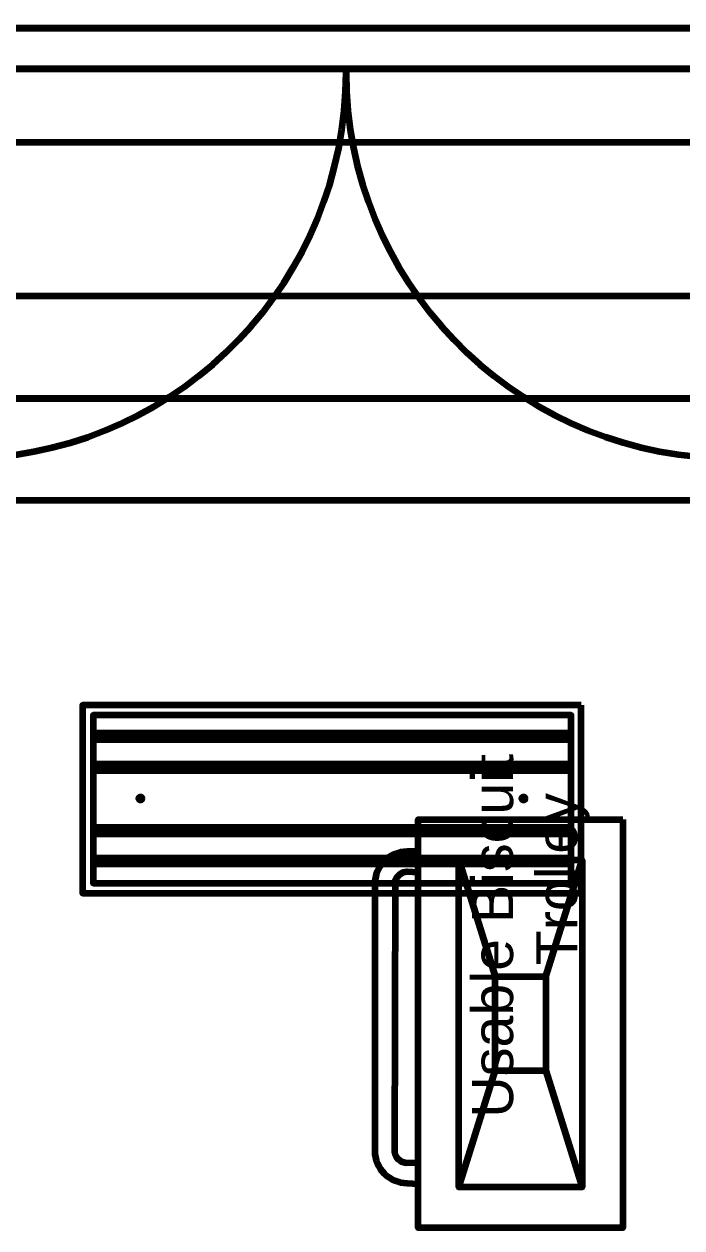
# Model space of a CAD drawing. Extents: x 0 to 1153, y 0 to 816.
# Drawn here: x 543.25 to 553.66, y 418.26 to 437.32 of the extents above; entities that cross this region are included whole.
import ezdxf

# ---------------------------------------------------------------- set-up
doc = ezdxf.new("R2010")
doc.units = 0
doc.header["$MEASUREMENT"] = 0
for name, color, linetype in [('Arch', 7, 'Continuous'), ('EQUIPMENTS', 7, 'Continuous'), ('Hatch', 7, 'Continuous'), ('HVAC', 7, 'Continuous')]:
    doc.layers.add(name, color=color, linetype=linetype)
doc.styles.add('Arial', font='arial.ttf')

msp = doc.modelspace()

# ---------------------------------------------------------------- linework, layer by layer
at = {"layer": 'Arch', "color": 11, "linetype": 'Continuous', "lineweight": 211}
msp.add_line((917.988, 435.451), (110.871, 435.451), dxfattribs=at)
msp.add_lwpolyline([(530.246, 436.615), (530.246, 427.429), (530.246, 436.615), (530.246, 437.261), (530.246, 436.615), (530.892, 436.615), (634.365, 436.615), (635.011, 436.615), (635.011, 437.261), (635.011, 436.615)], close=True, dxfattribs=at)
msp.add_lwpolyline([(635.011, 437.261), (530.246, 437.261), (635.011, 437.261)], dxfattribs=at)
msp.add_lwpolyline([(542.501, 430.451, 0.401854), (548.344, 436.557, 0.401854), (554.207, 430.456), (554.207, 436.552), (554.461, 436.552), (554.461, 436.827), (554.397, 436.827), (554.397, 437.049), (554.461, 437.049), (554.461, 437.325), (554.821, 437.325), (554.789, 437.261), (554.821, 436.615), (554.789, 437.261)], format="xyb", dxfattribs=at)
at = {"layer": 'EQUIPMENTS', "color": 251, "linetype": 'Continuous', "lineweight": 211}
for p, q in [((550.132, 418.909), (550.132, 424.085)), ((552.08, 424.085), (552.08, 418.909)), ((551.508, 420.751), (550.704, 420.751))]:
    msp.add_line(p, q, dxfattribs=at)
msp.add_lwpolyline([(552.725, 424.73), (552.725, 418.264), (549.487, 418.264), (549.487, 424.73)], close=True, dxfattribs=at)
msp.add_lwpolyline([(549.487, 424.222), (549.312, 424.222, 0.41417), (548.799, 423.704), (548.799, 419.486, 0.414203), (549.312, 418.974), (549.487, 418.962)], format="xyb", dxfattribs=at)
for points in [[(551.508, 422.243), (551.508, 420.751), (552.08, 418.909), (550.132, 418.909), (550.704, 420.751), (550.704, 422.243), (551.508, 422.243), (552.08, 424.085), (550.132, 424.085), (550.704, 422.243)], [(549.116, 423.709), (549.126, 423.771), (549.154, 423.825), (549.196, 423.867), (549.25, 423.895), (549.28, 423.902)], [(549.487, 419.291), (549.28, 419.293), (549.222, 419.312), (549.174, 419.348), (549.138, 419.396), (549.119, 419.455), (549.127, 423.704), (549.122, 423.756), (549.146, 423.812), (549.196, 423.867), (549.25, 423.895), (549.312, 423.905), (549.487, 423.894)], [(549.312, 419.291), (549.28, 419.293), (549.296, 419.291)]]:
    msp.add_lwpolyline(points, dxfattribs=at)
at = {"layer": 'Hatch', "color": 5, "linetype": 'Continuous', "lineweight": 211}
for p, q in [((551.91, 426.096), (544.343, 426.096)), ((551.91, 425.99), (544.343, 425.99)), ((551.91, 425.609), (544.343, 425.609)), ((551.91, 425.503), (544.343, 425.503)), ((551.91, 424.603), (544.343, 424.603)), ((551.91, 424.498), (544.343, 424.498)), ((551.91, 424.116), (544.343, 424.116)), ((551.91, 424.021), (544.343, 424.021))]:
    msp.add_line(p, q, dxfattribs=at)
at = {"layer": 'Hatch', "color": 251, "linetype": 'Continuous', "lineweight": 211}
for p, q in [((550.132, 418.909), (550.132, 424.085)), ((552.08, 424.085), (552.08, 418.909)), ((551.508, 420.751), (550.704, 420.751))]:
    msp.add_line(p, q, dxfattribs=at)
at = {"layer": 'Hatch', "color": 5, "linetype": 'Continuous', "lineweight": 211}
for points in [[(552.069, 426.54), (544.174, 426.54), (544.174, 423.566), (552.069, 423.566)], [(551.91, 423.725), (551.91, 426.381), (544.343, 426.381), (544.343, 423.725)], [(545.116, 425.064), (545.098, 425.039), (545.081, 425.039), (545.067, 425.05), (545.063, 425.066), (545.069, 425.081), (545.083, 425.089), (545.1, 425.088), (545.113, 425.076), (545.115, 425.059), (545.107, 425.044), (545.091, 425.037), (545.075, 425.041), (545.064, 425.055), (545.064, 425.072), (545.075, 425.086), (545.091, 425.09), (545.107, 425.084), (545.116, 425.064)], [(551.18, 425.064), (551.162, 425.039), (551.145, 425.039), (551.131, 425.05), (551.127, 425.066), (551.133, 425.081), (551.147, 425.089), (551.164, 425.088), (551.177, 425.076), (551.18, 425.059), (551.171, 425.044), (551.156, 425.037), (551.14, 425.041), (551.128, 425.055), (551.128, 425.072), (551.14, 425.086), (551.156, 425.09), (551.171, 425.084), (551.18, 425.064)]]:
    msp.add_lwpolyline(points, close=True, dxfattribs=at)
at = {"layer": 'Hatch', "color": 251, "linetype": 'Continuous', "lineweight": 211}
msp.add_lwpolyline([(552.725, 424.73), (552.725, 418.264), (549.487, 418.264), (549.487, 424.73)], close=True, dxfattribs=at)
msp.add_lwpolyline([(549.487, 424.222), (549.312, 424.222, 0.41417), (548.799, 423.704), (548.799, 419.486, 0.414203), (549.312, 418.974), (549.487, 418.962)], format="xyb", dxfattribs=at)
for points in [[(551.508, 422.243), (551.508, 420.751), (552.08, 418.909), (550.132, 418.909), (550.704, 420.751), (550.704, 422.243), (551.508, 422.243), (552.08, 424.085), (550.132, 424.085), (550.704, 422.243)], [(549.116, 423.709), (549.126, 423.771), (549.154, 423.825), (549.196, 423.867), (549.25, 423.895), (549.28, 423.902)], [(549.487, 419.291), (549.28, 419.293), (549.222, 419.312), (549.174, 419.348), (549.138, 419.396), (549.119, 419.455), (549.127, 423.704), (549.122, 423.756), (549.146, 423.812), (549.196, 423.867), (549.25, 423.895), (549.312, 423.905), (549.487, 423.894)], [(549.312, 419.291), (549.28, 419.293), (549.296, 419.291)]]:
    msp.add_lwpolyline(points, dxfattribs=at)
at = {"layer": 'HVAC', "color": 6, "linetype": 'Continuous', "lineweight": 211}
for points in [[(561.107, 433.017), (561.107, 429.789), (561.107, 433.017), (564.981, 432.858), (564.981, 429.948), (561.107, 429.789), (561.107, 433.017), (561.107, 429.789), (564.981, 429.948), (564.981, 432.858), (564.981, 429.948), (589.174, 429.948), (589.174, 432.858), (564.981, 432.858), (561.107, 433.017), (538.459, 433.017), (538.459, 429.789), (561.107, 429.789)], [(564.981, 431.398), (589.174, 431.398), (564.981, 431.398), (561.107, 431.398), (538.459, 431.398), (561.107, 431.398)]]:
    msp.add_lwpolyline(points, dxfattribs=at)

# ---------------------------------------------------------------- texts
at = {"layer": 'Hatch', "color": 251, "linetype": 'Continuous', "lineweight": 211, "style": 'Arial'}
for s, height, p in [('Usable Biscuit', 0.65049, (550.989, 420.01)), ('Trolley', 0.6505, (552.005, 422.423))]:
    msp.add_text(s, height=height, rotation=90, dxfattribs=at).set_placement(p)

doc.saveas('drawing.dxf')
